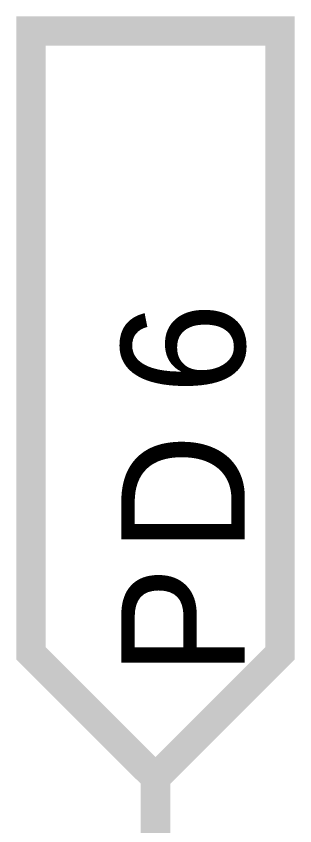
# Model space of a CAD drawing. Header units: inches. Extents: x 0 to 9.51, y -0.01 to 7.51.
# Drawn here: x 4.2445 to 4.3562, y 4.6806 to 5.0056 of the extents above; entities that cross this region are included whole.
import ezdxf

# ---------------------------------------------------------------- set-up
doc = ezdxf.new("R2010")
doc.units = ezdxf.units.IN
doc.header["$MEASUREMENT"] = 0
doc.layers.add('Sheet', color=255, linetype='Continuous')

msp = doc.modelspace()

# ---------------------------------------------------------------- linework, layer by layer
at = {"layer": 'Sheet'}
for points in [[(4.35034, 4.74985, 0.0118, 0.0118, 0), (4.30038, 4.69988, 0.0118, 0.0118, 0), (4.25042, 4.74985, 0.0118, 0.0118, 0), (4.25042, 4.99971, 0.0118, 0.0118, 0), (4.35034, 4.99971, 0.0118, 0.0118, 0), (4.35034, 4.74985, 0.0118, 0.0118, 0)], [(4.35034, 4.74985, 0.0039, 0.0039, 0), (4.30038, 4.69988, 0.0039, 0.0039, 0), (4.25042, 4.74985, 0.0039, 0.0039, 0), (4.25042, 4.99971, 0.0039, 0.0039, 0), (4.35034, 4.99971, 0.0039, 0.0039, 0), (4.35034, 4.74985, 0.0039, 0.0039, 0)]]:
    msp.add_lwpolyline(points, format="xyseb", close=True, dxfattribs=at)
msp.add_lwpolyline([(4.30038, 4.59994, 0.0118, 0.0118, 0), (4.30038, 4.69988, 0.0118, 0.0118, 0)], format="xyseb", dxfattribs=at)

# ---------------------------------------------------------------- texts
for s, p in [('6', (4.33619, 4.85377)), ('D', (4.33619, 4.79009)), ('P', (4.33619, 4.74057))]:
    msp.add_text(s, height=0.04953, rotation=90, dxfattribs=at).set_placement(p)

doc.saveas('drawing.dxf')
